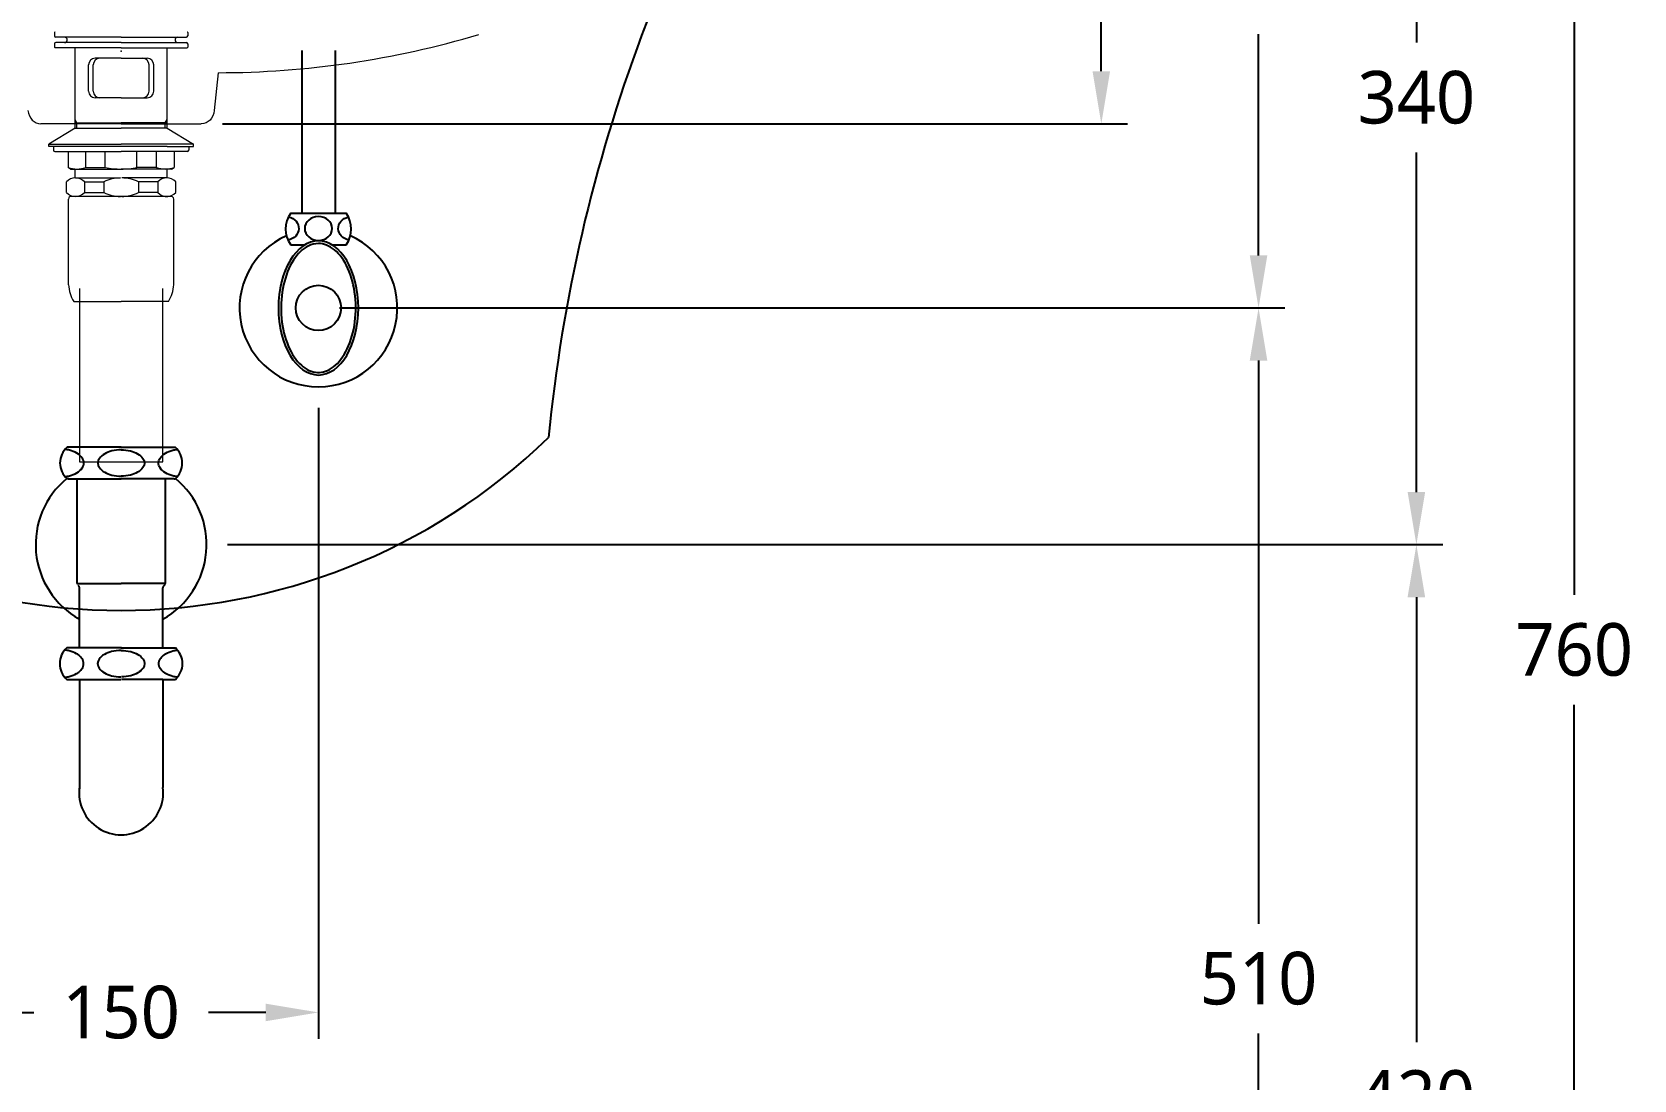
# Model space of a CAD drawing. Header units: millimetres. Extents: x 28 to 9741, y 28 to 4195.
# Drawn here: x 7753 to 8362, y 2551 to 2949 of the extents above; entities that cross this region are included whole.
import ezdxf
from ezdxf.lldxf.tags import DXFTag

# ---------------------------------------------------------------- set-up
doc = ezdxf.new("R2010")
doc.units = ezdxf.units.MM
doc.layers.get('0').update_dxf_attribs({"linetype": 'CONTINUOUS'})
doc.layers.get('Defpoints').update_dxf_attribs({"linetype": 'CONTINUOUS'})
doc.layers.add('3', color=3, linetype='CONTINUOUS', lineweight=15)
for name, color, linetype in [('4', 4, 'CONTINUOUS'), ('6', 6, 'CONTINUOUS'), ('7', 7, 'CONTINUOUS')]:
    doc.layers.add(name, color=color, linetype=linetype)
tags = doc.linetypes.add('HIDDEN', pattern=[0.5, 0.25, -0.25]).pattern_tags.tags
tags[6:7] = [DXFTag(74, 4), DXFTag(75, 0), DXFTag(340, '0'), DXFTag(46, 0.0), DXFTag(50, 0.0), DXFTag(44, 0.0), DXFTag(45, 0.0)]
tags[4:5] = [DXFTag(74, 4), DXFTag(75, 0), DXFTag(340, '0'), DXFTag(46, 0.0), DXFTag(50, 0.0), DXFTag(44, 0.0), DXFTag(45, 0.0)]
doc.dimstyles.get("Standard").update_dxf_attribs({"dimtxt": 0.18, "dimasz": 0.18, "dimexe": 0.18, "dimexo": 0.0625, "dimgap": 0.09, "dimtad": 0, "dimtih": 1, "dimtoh": 1, "dimdec": 4, "dimzin": 0, "dimdsep": 46, "dimtxsty": 'Standard', "dimcen": 0.09, "dimadec": 0, "dimazin": 0, "dimtfac": 1, "dimtdec": 4, "dimtofl": 0, "dimtmove": 0, "dimatfit": 3, "dimfxl": 0, "dimtolj": 1, "dimtzin": 0, "dimarcsym": 0})
doc.dimstyles.new('Standard$0', dxfattribs={"dimtxt": 0.18, "dimasz": 0.18, "dimexe": 0.18, "dimexo": 0.0625, "dimgap": 0.09, "dimtad": 0, "dimtih": 1, "dimtoh": 1, "dimdec": 4, "dimzin": 0, "dimdsep": 46, "dimtxsty": 'Standard', "dimcen": 0.09, "dimadec": 0, "dimazin": 0, "dimtfac": 1, "dimtdec": 4, "dimtofl": 0, "dimtmove": 0, "dimatfit": 3, "dimfxl": 0, "dimtolj": 1, "dimtzin": 0, "dimarcsym": 0})

# ---------------------------------------------------------------- blocks, each defined once
blk = doc.blocks.new('*D36')
at = {"layer": '3', "color": 3, "lineweight": -2}
for p, q in [((7711.42, 2806.52), (7711.42, 2566.63)), ((7861.42, 2806.52), (7861.42, 2566.63)), ((7731.42, 2576.63), (7753.23, 2576.63)), ((7841.42, 2576.63), (7819.61, 2576.63))]:
    blk.add_line(p, q, dxfattribs=at)
at = {"layer": '3', "color": 3}
for points in [[(7731.42, 2579.96), (7731.42, 2573.3), (7711.42, 2576.63)], [(7841.42, 2579.96), (7841.42, 2573.3), (7861.42, 2576.63)]]:
    blk.add_solid(points, dxfattribs=at)
at = {"layer": 'Defpoints', "color": 0}
for p in [(7711.42, 2814.52), (7861.42, 2814.52), (7711.42, 2576.63)]:
    blk.add_point(p, dxfattribs=at)
at = {"layer": '3', "color": 7, "insert": (7786.42, 2576.63), "char_height": 20, "attachment_point": 5}
blk.add_mtext('\\A1;{\\fNanumGothic|b0|i0|c129|p50;150}', dxfattribs=at)
blk = doc.blocks.new('*D37')
at = {"color": 3, "lineweight": -2}
for p, q in [((7826.92, 2754.52), (8288.81, 2754.52)), ((8278.81, 2734.52), (8278.81, 2565.37)), ((8278.81, 2354.52), (8278.81, 2523.68)), ((8094.42, 2334.52), (8288.81, 2334.52))]:
    blk.add_line(p, q, dxfattribs=at)
at = {"color": 3}
for points in [[(8275.47, 2734.52), (8282.14, 2734.52), (8278.81, 2754.52)], [(8275.47, 2354.52), (8282.14, 2354.52), (8278.81, 2334.52)]]:
    blk.add_solid(points, dxfattribs=at)
at = {"layer": 'Defpoints', "color": 0}
for p in [(7818.92, 2754.52), (8086.42, 2334.52), (8278.81, 2334.52)]:
    blk.add_point(p, dxfattribs=at)
at = {"color": 0, "insert": (8278.81, 2544.52), "char_height": 20, "attachment_point": 5}
blk.add_mtext('\\A1;{\\fNanumGothic|b0|i0|c129|p50;420}', dxfattribs=at)
blk = doc.blocks.new('*D38')
at = {"color": 3, "lineweight": -2}
for p, q in [((8306.81, 3094.52), (8348.81, 3094.52)), ((8338.81, 3074.52), (8338.81, 2735.41)), ((8338.81, 2354.52), (8338.81, 2693.64)), ((8306.81, 2334.52), (8348.81, 2334.52))]:
    blk.add_line(p, q, dxfattribs=at)
at = {"color": 3}
for points in [[(8335.47, 3074.52), (8342.14, 3074.52), (8338.81, 3094.52)], [(8335.47, 2354.52), (8342.14, 2354.52), (8338.81, 2334.52)]]:
    blk.add_solid(points, dxfattribs=at)
at = {"layer": 'Defpoints', "color": 0}
for p in [(8298.81, 3094.52), (8298.81, 2334.52), (8338.81, 2334.52)]:
    blk.add_point(p, dxfattribs=at)
at = {"color": 0, "insert": (8338.81, 2714.52), "char_height": 20, "attachment_point": 5}
blk.add_mtext('\\A1;{\\fNanumGothic|b0|i0|c129|p50;760}', dxfattribs=at)
blk = doc.blocks.new('*D39')
at = {"color": 3, "lineweight": -2}
for p, q in [((8040.74, 3094.52), (8169.04, 3094.52)), ((8159.04, 3074.52), (8159.04, 3025.41)), ((8159.04, 2934.52), (8159.04, 2983.64)), ((7824.96, 2914.52), (8169.04, 2914.52))]:
    blk.add_line(p, q, dxfattribs=at)
at = {"color": 3}
for points in [[(8155.71, 3074.52), (8162.37, 3074.52), (8159.04, 3094.52)], [(8155.71, 2934.52), (8162.37, 2934.52), (8159.04, 2914.52)]]:
    blk.add_solid(points, dxfattribs=at)
at = {"layer": 'Defpoints', "color": 0}
for p in [(8032.74, 3094.52), (7816.96, 2914.52), (8159.04, 2914.52)]:
    blk.add_point(p, dxfattribs=at)
at = {"color": 0, "insert": (8159.04, 3004.52), "char_height": 20, "attachment_point": 5}
blk.add_mtext('\\A1;{\\fNanumGothic|b0|i0|c129|p50;180}', dxfattribs=at)
blk = doc.blocks.new('*D40')
at = {"color": 3, "lineweight": -2}
for p, q in [((8177.04, 3094.52), (8228.81, 3094.52)), ((8218.81, 3074.52), (8218.81, 2990.41)), ((8218.81, 2864.52), (8218.81, 2948.64)), ((7869.42, 2844.52), (8228.81, 2844.52))]:
    blk.add_line(p, q, dxfattribs=at)
at = {"color": 3}
for points in [[(8215.47, 3074.52), (8222.14, 3074.52), (8218.81, 3094.52)], [(8215.47, 2864.52), (8222.14, 2864.52), (8218.81, 2844.52)]]:
    blk.add_solid(points, dxfattribs=at)
at = {"layer": 'Defpoints', "color": 0}
for p in [(8169.04, 3094.52), (7861.42, 2844.52), (8218.81, 2844.52)]:
    blk.add_point(p, dxfattribs=at)
at = {"color": 0, "insert": (8218.81, 2969.52), "char_height": 20, "attachment_point": 5}
blk.add_mtext('\\A1;{\\fNanumGothic|b0|i0|c129|p50;250}', dxfattribs=at)
blk = doc.blocks.new('*D41')
at = {"color": 3, "lineweight": -2}
for p, q in [((8236.81, 3094.52), (8288.81, 3094.52)), ((8278.81, 3074.52), (8278.81, 2945.43)), ((8278.81, 2774.52), (8278.81, 2903.62)), ((7826.92, 2754.52), (8288.81, 2754.52))]:
    blk.add_line(p, q, dxfattribs=at)
at = {"color": 3}
for points in [[(8275.47, 3074.52), (8282.14, 3074.52), (8278.81, 3094.52)], [(8275.47, 2774.52), (8282.14, 2774.52), (8278.81, 2754.52)]]:
    blk.add_solid(points, dxfattribs=at)
at = {"layer": 'Defpoints', "color": 0}
for p in [(8228.81, 3094.52), (7818.92, 2754.52), (8278.81, 2754.52)]:
    blk.add_point(p, dxfattribs=at)
at = {"color": 0, "insert": (8278.81, 2924.52), "char_height": 20, "attachment_point": 5}
blk.add_mtext('\\A1;{\\fNanumGothic|b0|i0|c129|p50;340}', dxfattribs=at)
blk = doc.blocks.new('*D49')
at = {"color": 3, "lineweight": -2}
for p, q in [((7869.42, 2844.52), (8228.81, 2844.52)), ((8218.81, 2824.52), (8218.81, 2610.38)), ((8218.81, 2354.52), (8218.81, 2568.67)), ((8125.15, 2334.52), (8228.81, 2334.52))]:
    blk.add_line(p, q, dxfattribs=at)
at = {"color": 3}
for points in [[(8215.47, 2824.52), (8222.14, 2824.52), (8218.81, 2844.52)], [(8215.47, 2354.52), (8222.14, 2354.52), (8218.81, 2334.52)]]:
    blk.add_solid(points, dxfattribs=at)
at = {"layer": 'Defpoints', "color": 0}
for p in [(7861.42, 2844.52), (8117.15, 2334.52), (8218.81, 2334.52)]:
    blk.add_point(p, dxfattribs=at)
at = {"color": 0, "insert": (8218.81, 2589.52), "char_height": 20, "attachment_point": 5}
blk.add_mtext('\\A1;{\\fNanumGothic|b0|i0|c129|p50;510}', dxfattribs=at)

msp = doc.modelspace()

# ---------------------------------------------------------------- linework, layer by layer
at = {"color": 7, "linetype": 'HIDDEN', "lineweight": 0, "ltscale": 20}
for p, q in [((7823.27019, 2933.98307), (7821.84063, 2919.67215)), ((7786.32632, 2914.5239), (7755.94634, 2914.5239)), ((7786.52235, 2914.5239), (7816.90234, 2914.5239))]:
    msp.add_line(p, q, dxfattribs=at)
at = {"color": 0}
msp.add_line((7786.52235, 2914.5239), (7786.42434, 2914.5239), dxfattribs=at)
at = {"color": 2}
for centre, radius, start, end in [((8546.66759, 2737.47388), 600.52481, 144.45469793, 174.48366066), ((7786.42392, 2963.39052), 233.86662, 225.98549194, 314.01450806)]:
    msp.add_arc(centre, radius, start, end, dxfattribs=at)
at = {"color": 7, "linetype": 'HIDDEN', "lineweight": 0, "ltscale": 20}
for centre, major_axis, ratio, start_param, end_param in [((7833.86564, 3211.98577), (307.01533, 48.54279), 0.891590767, 4.538160769, 4.861833187), ((7755.94634, 2920.34934), (0, 5.82544), 0.853497968, 1.687305834, 3.141592654)]:
    msp.add_ellipse(centre, major_axis=major_axis, ratio=ratio, start_param=start_param, end_param=end_param, dxfattribs=at)
at = {"color": 7, "linetype": 'HIDDEN', "lineweight": 0, "ltscale": 20, "extrusion": (0, 0, -1)}
msp.add_ellipse((7816.90234, 2920.34934), major_axis=(0, 5.82544), ratio=0.853497968, start_param=1.687305834, end_param=3.141592654, dxfattribs=at)
at = {"layer": '3'}
for p, q in [((7761.12209, 2949.25278), (7761.12209, 2947.95278)), ((7786.42392, 2947.45278), (7761.62209, 2947.45278)), ((7786.42392, 2947.45278), (7811.22576, 2947.45278)), ((7811.72576, 2949.25278), (7811.72576, 2947.95278)), ((7761.12209, 2944.95278), (7761.12209, 2943.65278)), ((7786.42392, 2943.45278), (7761.32209, 2943.45278)), ((7786.42392, 2945.45278), (7761.62209, 2945.45278)), ((7768.92392, 2912.85837), (7768.92392, 2943.45278)), ((7786.42392, 2945.45278), (7811.22576, 2945.45278)), ((7786.42392, 2943.45278), (7811.52576, 2943.45278)), ((7803.92392, 2912.85837), (7803.92392, 2943.45278)), ((7811.72576, 2944.95278), (7811.72576, 2943.65278)), ((7774.04955, 2926.95278), (7774.04955, 2936.95278)), ((7775.81732, 2926.95278), (7775.81732, 2936.95278)), ((7786.42392, 2939.45278), (7776.54955, 2939.45278)), ((7786.42392, 2939.45278), (7796.29829, 2939.45278)), ((7797.03052, 2926.95278), (7797.03052, 2936.95278)), ((7798.79829, 2926.95278), (7798.79829, 2936.95278)), ((7786.42392, 2924.45278), (7776.54955, 2924.45278)), ((7786.42392, 2924.45278), (7796.29829, 2924.45278)), ((7768.92392, 2912.85837), (7758.92392, 2906.85837)), ((7769.62392, 2914.95278), (7768.92392, 2916.16522)), ((7768.92392, 2914.95278), (7786.42392, 2914.95278)), ((7768.92392, 2912.85837), (7786.42392, 2912.85837)), ((7769.62392, 2912.85837), (7769.62392, 2914.95278)), ((7803.92392, 2914.95278), (7786.42392, 2914.95278)), ((7803.92392, 2912.85837), (7786.42392, 2912.85837)), ((7803.22392, 2914.95278), (7803.92392, 2916.16522)), ((7803.22392, 2912.85837), (7803.22392, 2914.95278)), ((7803.92392, 2912.85837), (7813.92392, 2906.85837)), ((7758.92392, 2906.85837), (7786.42392, 2906.85837)), ((7758.92392, 2905.85837), (7758.92392, 2906.85837)), ((7768.92392, 2905.85837), (7758.92392, 2905.85837)), ((7760.73179, 2905.85837), (7760.73179, 2904.55837)), ((7803.92392, 2905.85837), (7768.92392, 2905.85837)), ((7813.92392, 2906.85837), (7786.42392, 2906.85837)), ((7803.92392, 2905.85837), (7813.92392, 2905.85837)), ((7812.11605, 2905.85837), (7812.11605, 2904.55837)), ((7813.92392, 2905.85837), (7813.92392, 2906.85837)), ((7761.23179, 2904.05837), (7766.23179, 2904.05837)), ((7766.23179, 2904.05837), (7786.42392, 2904.05837)), ((7766.23179, 2904.05837), (7766.23179, 2897.93572)), ((7773.00657, 2897.93572), (7773.00657, 2904.05837)), ((7780.40724, 2897.93572), (7780.40724, 2904.05837)), ((7806.61605, 2904.05837), (7786.42392, 2904.05837)), ((7792.44061, 2897.93572), (7792.44061, 2904.05837)), ((7799.84127, 2897.93572), (7799.84127, 2904.05837)), ((7806.61605, 2904.05837), (7806.61605, 2897.93572)), ((7811.61605, 2904.05837), (7806.61605, 2904.05837)), ((7767.23179, 2897.35837), (7766.23179, 2897.93572)), ((7767.23179, 2897.35837), (7768.63179, 2897.35837)), ((7768.63179, 2897.35837), (7786.42392, 2897.35837)), ((7768.92392, 2893.94713), (7768.92392, 2897.35837)), ((7769.06762, 2893.95278), (7786.18023, 2893.95278)), ((7773.00657, 2897.93572), (7780.40724, 2897.93572)), ((7804.21605, 2897.35837), (7786.42392, 2897.35837)), ((7803.78023, 2893.95278), (7786.66762, 2893.95278)), ((7799.84127, 2897.93572), (7792.44061, 2897.93572)), ((7803.92392, 2893.94713), (7803.92392, 2897.35837)), ((7805.61605, 2897.35837), (7804.21605, 2897.35837)), ((7805.61605, 2897.35837), (7806.61605, 2897.93572)), ((7765.68023, 2888.39616), (7765.68023, 2892.50941)), ((7786.42392, 2886.95278), (7767.42392, 2886.95278)), ((7772.45501, 2892.50941), (7779.85567, 2892.50941)), ((7772.45501, 2892.50941), (7772.45501, 2888.39616)), ((7772.45501, 2888.39616), (7779.85567, 2888.39616)), ((7779.85567, 2892.50941), (7779.85567, 2888.39616)), ((7803.78023, 2886.95278), (7786.42392, 2886.95278)), ((7792.99217, 2892.50941), (7792.99217, 2888.39616)), ((7800.39283, 2892.50941), (7792.99217, 2892.50941)), ((7800.39283, 2888.39616), (7792.99217, 2888.39616)), ((7800.39283, 2892.50941), (7800.39283, 2888.39616)), ((7803.22392, 2886.95278), (7803.78023, 2886.95278)), ((7803.78023, 2886.95278), (7804.18023, 2886.95278)), ((7805.42392, 2886.95278), (7803.92392, 2886.95278)), ((7807.16762, 2888.39616), (7807.16762, 2892.50941)), ((7766.42392, 2853.35044), (7766.42392, 2885.95278)), ((7806.42392, 2853.35044), (7806.42392, 2885.95278)), ((7806.42392, 2880.58854), (7806.42392, 2885.95278)), ((7770.54892, 2851.95278), (7770.54892, 2785.95278)), ((7802.29892, 2785.95278), (7802.29892, 2851.95278)), ((7768.42392, 2846.95278), (7786.42392, 2846.95278)), ((7804.42392, 2846.95278), (7786.42392, 2846.95278)), ((7770.54892, 2785.95278), (7802.29892, 2785.95278))]:
    msp.add_line(p, q, dxfattribs=at)
for centre, radius, start, end in [((7761.32209, 2949.25278), 0.2, 90, 180), ((7761.62209, 2947.95278), 0.5, 180, 270), ((7764.92392, 2946.45278), 1, 270, 90), ((7807.92392, 2946.45278), 1, 90, 270), ((7811.22576, 2947.95278), 0.5, 270, 0), ((7811.52576, 2949.25278), 0.2, 0, 90), ((7761.62209, 2944.95278), 0.5, 90, 180), ((7761.32209, 2943.65278), 0.2, 180, 270), ((7811.22576, 2944.95278), 0.5, 0, 90), ((7811.52576, 2943.65278), 0.2, 270, 0), ((7776.54955, 2936.95278), 2.5, 90, 180), ((7778.31732, 2936.95278), 2.5, 90, 180), ((7794.53052, 2936.95278), 2.5, 0, 90), ((7796.29829, 2936.95278), 2.5, 0, 90), ((7776.54955, 2926.95278), 2.5, 180, 270), ((7778.31732, 2926.95278), 2.5, 180, 270), ((7794.53052, 2926.95278), 2.5, 270, 0), ((7796.29829, 2926.95278), 2.5, 270, 0), ((7761.23179, 2904.55837), 0.5, 180, 270), ((7811.61605, 2904.55837), 0.5, 270, 0), ((7769.06762, 2889.24498), 4.70435, 43.94093732, 136.05906268), ((7769.61918, 2907.53758), 10.18185, 250.56792502, 289.43207498), ((7785.95803, 2880.3483), 13.60629, 89.06429532, 116.64718661), ((7786.23178, 2926.81071), 29.45658, 258.59556617, 270.3737354), ((7786.61606, 2926.81071), 29.45658, 269.6262646, 281.40443383), ((7786.88981, 2880.3483), 13.60629, 63.35281339, 90.93570468), ((7803.22866, 2907.53758), 10.18185, 250.56792502, 289.43207498), ((7803.78023, 2889.24498), 4.70435, 43.94093732, 136.05906268), ((7769.06762, 2891.66058), 4.70435, 223.94093732, 316.05906268), ((7767.42392, 2885.95278), 1, 90, 180), ((7785.95803, 2900.55726), 13.60629, 243.35281339, 270.93570468), ((7786.88981, 2900.55726), 13.60629, 269.06429532, 296.64718661), ((7803.78023, 2891.66058), 4.70435, 223.94093732, 316.05906268), ((7805.42392, 2885.95278), 1, 0, 90), ((7779.41233, 2853.89936), 13, 182.42004342, 212.30000816), ((7793.43552, 2853.89936), 13, 327.69999184, 357.57995658)]:
    msp.add_arc(centre, radius, start, end, dxfattribs=at)
at = {"layer": '4'}
for p, q in [((7770.17392, 2791.56262), (7765.88242, 2791.56262)), ((7786.42392, 2791.56262), (7770.17392, 2791.56262)), ((7786.42392, 2791.56262), (7802.67392, 2791.56262)), ((7802.67392, 2791.56262), (7806.96542, 2791.56262)), ((7766.27392, 2779.56262), (7765.88242, 2779.56262)), ((7766.27392, 2779.56262), (7786.42392, 2779.56262)), ((7769.62392, 2779.56262), (7769.62392, 2739.7825)), ((7806.57392, 2779.56262), (7786.42392, 2779.56262)), ((7803.22392, 2779.56262), (7803.22392, 2739.7825)), ((7806.57392, 2779.56262), (7806.96542, 2779.56262)), ((7769.62392, 2739.7825), (7786.42392, 2739.7825)), ((7770.54892, 2715.26262), (7770.54892, 2738.13762)), ((7803.22392, 2739.7825), (7786.42392, 2739.7825)), ((7802.29892, 2715.26262), (7802.29892, 2738.13762)), ((7770.54892, 2715.26262), (7765.80447, 2715.26262)), ((7786.34597, 2715.26262), (7770.54892, 2715.26262)), ((7786.34597, 2715.26262), (7786.42392, 2715.26262)), ((7786.50187, 2715.26262), (7786.42392, 2715.26262)), ((7786.50187, 2715.26262), (7802.29892, 2715.26262)), ((7802.29892, 2715.26262), (7807.04337, 2715.26262)), ((7765.80447, 2703.26262), (7770.54892, 2703.26262)), ((7770.54892, 2703.26262), (7786.34597, 2703.26262)), ((7770.54892, 2703.26262), (7770.54892, 2662.18371)), ((7802.29892, 2703.26262), (7786.50187, 2703.26262)), ((7802.29892, 2703.26262), (7802.29892, 2662.18371)), ((7802.29892, 2703.26262), (7807.04337, 2703.26262))]:
    msp.add_line(p, q, dxfattribs=at)
for points in [[(7772.22909, 2785.56262, 0.15521739), (7771.6386, 2787.41895, 0.106747244), (7769.57689, 2789.30962, 0.07304301), (7766.80703, 2790.42764, 0.028511088), (7765.07828, 2790.74365, 0.05952259)], [(7786.42392, 2790.56262, 0.057537424), (7782.86638, 2790.15188, 0.071219107), (7780.16643, 2789.09815, 0.106373365), (7778.14362, 2787.30156, 0.159482965)], [(7786.42392, 2790.56262, -0.057537424), (7789.98146, 2790.15188, -0.071219107), (7792.68142, 2789.09815, -0.106373365), (7794.70422, 2787.30156, -0.159482965)], [(7800.61875, 2785.56262, -0.15521739), (7801.20924, 2787.41895, -0.106747244), (7803.27095, 2789.30962, -0.07304301), (7806.04081, 2790.42764, -0.028511088), (7807.76957, 2790.74365, -0.05952259)], [(7765.07828, 2780.38159, 0.028511088), (7766.80703, 2780.6976, 0.07304301), (7769.57689, 2781.81562, 0.106747244), (7771.6386, 2783.7063, 0.15521739), (7772.22909, 2785.56262, 0.15521739)], [(7778.14362, 2787.30156, 0.327290453), (7778.14362, 2783.82368, 0.106373385), (7780.16643, 2782.02709, 0.071219107), (7782.86638, 2780.97336, 0.057537424), (7786.42392, 2780.56262, 0.057537424)], [(7794.70422, 2787.30156, -0.327290453), (7794.70422, 2783.82368, -0.106373385), (7792.68142, 2782.02709, -0.071219107), (7789.98146, 2780.97336, -0.057537424), (7786.42392, 2780.56262, -0.057537424)], [(7807.76957, 2780.38159, -0.028511088), (7806.04081, 2780.6976, -0.07304301), (7803.27095, 2781.81562, -0.106747244), (7801.20924, 2783.7063, -0.15521739), (7800.61875, 2785.56262, -0.15521739)], [(7770.54892, 2712.24809, 0.049056062), (7769.49895, 2713.00962, 0.07304301), (7766.72908, 2714.12764, 0.028511088), (7765.00033, 2714.44365)], [(7772.15114, 2709.26262, 0.15521739), (7771.56065, 2711.11895, 0.054411203), (7770.6075, 2712.1955, 0.054411203)], [(7778.06567, 2711.00156, 0.327290453), (7778.06567, 2707.52368, 0.106373385), (7780.08848, 2705.72709, 0.071219107), (7782.78843, 2704.67336, 0.057537424), (7786.34597, 2704.26262, 0.057537424)], [(7786.42392, 2714.26243, 0.058789896), (7782.78843, 2713.85188, 0.071219107), (7780.08848, 2712.79815, 0.106373365), (7778.06567, 2711.00156, 0.159482965)], [(7786.42392, 2714.26243, -0.058789896), (7790.05941, 2713.85188, -0.071219107), (7792.75937, 2712.79815, -0.106373365), (7794.78217, 2711.00156, -0.159482965)], [(7794.78217, 2711.00156, -0.327290453), (7794.78217, 2707.52368, -0.106373385), (7792.75937, 2705.72709, -0.071219107), (7790.05941, 2704.67336, -0.057537424), (7786.50187, 2704.26262, -0.057537424)], [(7800.6967, 2709.26262, -0.15521739), (7801.28719, 2711.11895, -0.054949864), (7802.25088, 2712.20506, -0.054949864)], [(7802.29892, 2712.24809, -0.049056062), (7803.3489, 2713.00962, -0.07304301), (7806.11876, 2714.12764, -0.028511088), (7807.84752, 2714.44365)], [(7765.00033, 2704.08159, 0.028511088), (7766.72908, 2704.3976, 0.07304301), (7769.49895, 2705.51562, 0.049056062), (7770.54892, 2706.27716, 0.049056062)], [(7770.60927, 2706.33134, 0.054320903), (7771.56065, 2707.4063, 0.15521739), (7772.15114, 2709.26262)], [(7802.24284, 2706.32747, -0.054539036), (7801.28719, 2707.4063, -0.15521739), (7800.6967, 2709.26262)], [(7807.84752, 2704.08159, -0.028511088), (7806.11876, 2704.3976, -0.07304301), (7803.3489, 2705.51562, -0.049056062), (7802.29892, 2706.27716, -0.049056062)]]:
    msp.add_lwpolyline(points, format="xyb", dxfattribs=at)
for centre, radius, start, end in [((7771.17392, 2785.56262), 8, 131.40962211, 228.59037789), ((7801.67392, 2785.56262), 8, 311.40962211, 48.59037789), ((7786.42392, 2754.56262), 32.5, 129.44707923, 240.76048697), ((7786.42392, 2754.56262), 32.5, 299.23951303, 50.55292077), ((7769.62392, 2738.13762), 0.925, 0, 58.70258778), ((7803.22392, 2738.13762), 0.925, 121.29741222, 180), ((7802.22392, 2739.7825), 1, 301.29741222, 0), ((7771.09597, 2709.26262), 8, 131.40962211, 228.59037789), ((7801.75187, 2709.26262), 8, 311.40962211, 48.59037789), ((7786.42392, 2660.18762), 16, 172.8333566, 7.1666434), ((7786.42392, 2660.18762), 16, 172.8333566, 180)]:
    msp.add_arc(centre, radius, start, end, dxfattribs=at)
at = {"layer": '6'}
for p, q in [((7855.07392, 2942.40873), (7855.07392, 2880.52385)), ((7867.77392, 2942.4277), (7867.77392, 2880.52385)), ((7850.92392, 2880.52385), (7855.07392, 2880.52385)), ((7855.07392, 2880.52385), (7871.92392, 2880.52385)), ((7850.92392, 2868.52385), (7856.28373, 2868.52385)), ((7866.56412, 2868.52385), (7871.92392, 2868.52385))]:
    msp.add_line(p, q, dxfattribs=at)
msp.add_circle((7861.42392, 2844.52385), 8.61509, dxfattribs=at)
for centre, radius, start, end in [((7858.92392, 2874.52385), 10, 143.13010235, 216.86989765), ((7863.92392, 2874.52385), 10, 323.13010235, 36.86989765), ((7861.42392, 2844.52385), 30, 113.91725115, 66.08274885)]:
    msp.add_arc(centre, radius, start, end, dxfattribs=at)
at = {"layer": '6', "extrusion": (0, 0, -1)}
for centre, major_axis, start_param, end_param in [((7848.74125, 2874.75143), (-5.22946, 0), 1.82411945, 4.498970222), ((7874.19719, 2874.75143), (5.22946, 0), 1.800504354, 4.443057795)]:
    msp.add_ellipse(centre, major_axis=major_axis, ratio=0.866391406, start_param=start_param, end_param=end_param, dxfattribs=at)
for centre, major_axis, ratio in [((7861.42392, 2874.75143), (-5.22946, 0), 0.866391406), ((7861.42392, 2844.52385), (0, 25.5), 0.596528766)]:
    msp.add_ellipse(centre, major_axis=major_axis, ratio=ratio, dxfattribs=at)
at = {"layer": '6'}
msp.add_open_spline([(7861.42392, 2869.02385), (7863.50431, 2869.02385), (7865.60406, 2868.21474), (7869.50029, 2864.96969), (7871.27251, 2862.52956), (7873.99836, 2856.50085), (7874.95003, 2852.92144), (7875.80043, 2845.4063), (7875.69911, 2841.47657), (7874.46721, 2834.11915), (7873.33672, 2830.69762), (7870.3243, 2825.1084), (7868.44642, 2822.95117), (7864.44128, 2820.30884), (7862.33576, 2819.80725), (7858.18026, 2820.40905), (7856.09851, 2821.53191), (7852.3473, 2825.3639), (7850.69857, 2828.06801), (7848.28419, 2834.48938), (7847.51941, 2838.19863), (7847.05774, 2845.81306), (7847.36088, 2849.71233), (7848.96372, 2856.85475), (7850.26328, 2860.09146), (7853.53417, 2865.19824), (7855.4979, 2867.057), (7858.81561, 2868.70917), (7860.12113, 2869.02385), (7861.42392, 2869.02385)], degree=3, knots=[0, 0, 0, 0, 0.461109739, 0.461109739, 0.922219478, 0.922219478, 1.383329216, 1.383329216, 1.844438955, 1.844438955, 2.305548694, 2.305548694, 2.766658433, 2.766658433, 3.227768172, 3.227768172, 3.688877911, 3.688877911, 4.149987649, 4.149987649, 4.611097388, 4.611097388, 5.072207127, 5.072207127, 5.533316866, 5.533316866, 5.994426605, 5.994426605, 6.283185307, 6.283185307, 6.283185307, 6.283185307], dxfattribs=at)
at = {"layer": '7', "extrusion": (0, 1, 0)}
for p, q in [((7786.42392, 2942.19839, -14.18423), (7786.42392, 2942.19839, 445.81577)), ((7786.42392, 2942.19839, 445.81577), (7786.42392, 2942.19839, -14.18423)), ((7786.42392, 2942.19839, -14.18423), (7786.42392, 2942.19839, 445.81577)), ((7786.42392, 2942.19839, 445.81577), (7786.42392, 2942.19839, -14.18423)), ((7786.42392, 2942.19837, -14.18423), (7786.42392, 2942.19839, -14.18423)), ((7786.42392, 2942.19839, -14.18423), (7786.42392, 2942.19837, -14.18423)), ((7786.42392, 2942.19837, -14.18423), (7786.42392, 2942.19839, -14.18423)), ((7786.42392, 2942.19839, -14.18423), (7786.42392, 2942.19837, -14.18423)), ((7786.42392, 2942.19839, 445.81577), (7786.42392, 2942.19831, 445.81577)), ((7786.42392, 2942.19831, 445.81577), (7786.42392, 2942.19839, 445.81577)), ((7786.42392, 2942.19839, 445.81577), (7786.42392, 2942.19831, 445.81577)), ((7786.42392, 2942.19831, 445.81577), (7786.42392, 2942.19839, 445.81577)), ((7786.42392, 2942.19837, 20), (7786.42392, 2942.19837, 0)), ((7786.42392, 2942.19837, 20), (7786.42392, 2942.19837, 0)), ((7786.42392, 2942.19837, 20), (7786.42392, 2942.19837, 0)), ((7786.42392, 2942.19837, 20), (7786.42392, 2942.19837, 0)), ((7786.42392, 2942.19837, 0), (7786.42392, 2942.19837, -14.18423)), ((7786.42392, 2942.19837, 0), (7786.42392, 2942.19837, -14.18423)), ((7786.42392, 2942.19837, 0), (7786.42392, 2942.19837, -14.18423)), ((7786.42392, 2942.19837, 0), (7786.42392, 2942.19837, -14.18423)), ((7786.42392, 2942.19831, 410.50779), (7786.42392, 2942.19831, 445.81577)), ((7786.42392, 2942.19831, 410.50779), (7786.42392, 2942.19831, 445.81577))]:
    msp.add_line(p, q, dxfattribs=at)
at = {"layer": '7'}
for points, degree in [([(7786.42392, 2942.19839, 0.00174), (7786.42392, 2942.19839)], 1), ([(7786.42392, 2942.19839, 0.00174), (7786.42392, 2942.19839)], 1), ([(7786.42392, 2942.19839, 0.00174), (7786.42392, 2942.19839)], 1), ([(7786.42392, 2942.19839, 0.00174), (7786.42392, 2942.19839)], 1), ([(7786.42392, 2942.19837, -14.18423), (7786.42392, 2942.19837, -9.45618), (7786.42392, 2942.19837, -4.7281), (7786.42392, 2942.19837, 0)], 3), ([(7786.42392, 2942.19837, -14.18423), (7786.42392, 2942.19837, -9.45618), (7786.42392, 2942.19837, -4.7281), (7786.42392, 2942.19837, 0)], 3), ([(7786.42392, 2942.19837, -14.18423), (7786.42392, 2942.19837, -9.45618), (7786.42392, 2942.19837, -4.7281), (7786.42392, 2942.19837, 0)], 3), ([(7786.42392, 2942.19837, -14.18423), (7786.42392, 2942.19837, -9.45618), (7786.42392, 2942.19837, -4.7281), (7786.42392, 2942.19837, 0)], 3)]:
    msp.add_open_spline(points, degree=degree, dxfattribs=at)
for points, knots in [([(7786.42392, 2942.19837, 381.33422), (7786.42392, 2942.19837, 320.01361), (7786.42392, 2942.19837, 258.68925), (7786.42392, 2942.19837, 138.24222), (7786.42392, 2942.19837, 79.11951), (7786.42392, 2942.19837, 20)], [0, 0, 0, 0, 0.509143811, 0.509143811, 1, 1, 1, 1]), ([(7786.42392, 2942.19837, 381.33422), (7786.42392, 2942.19837, 320.01361), (7786.42392, 2942.19837, 258.68925), (7786.42392, 2942.19837, 138.24222), (7786.42392, 2942.19837, 79.11951), (7786.42392, 2942.19837, 20)], [0, 0, 0, 0, 0.509143811, 0.509143811, 1, 1, 1, 1]), ([(7786.42392, 2942.19837, 381.33422), (7786.42392, 2942.19837, 320.01361), (7786.42392, 2942.19837, 258.68925), (7786.42392, 2942.19837, 138.24222), (7786.42392, 2942.19837, 79.11951), (7786.42392, 2942.19837, 20)], [0, 0, 0, 0, 0.509143811, 0.509143811, 1, 1, 1, 1]), ([(7786.42392, 2942.19837, 381.33422), (7786.42392, 2942.19837, 320.01361), (7786.42392, 2942.19837, 258.68925), (7786.42392, 2942.19837, 138.24222), (7786.42392, 2942.19837, 79.11951), (7786.42392, 2942.19837, 20)], [0, 0, 0, 0, 0.509143811, 0.509143811, 1, 1, 1, 1]), ([(7786.42392, 2942.19837, 381.33422), (7786.42392, 2942.19837, 385.33847), (7786.42392, 2942.19837, 389.32655), (7786.42392, 2942.19837, 396.64109), (7786.42392, 2942.19837, 400.03232), (7786.42392, 2942.19837, 405.621), (7786.42392, 2942.19837, 407.86239), (7786.42392, 2942.19836, 410.85369), (7786.42392, 2942.19836, 411.60554), (7786.42392, 2942.19836, 411.56248)], [0, 0, 0, 0, 0.25, 0.25, 0.5, 0.5, 0.75, 0.75, 1, 1, 1, 1]), ([(7786.42392, 2942.19837, 381.33422), (7786.42392, 2942.19837, 385.33847), (7786.42392, 2942.19837, 389.32655), (7786.42392, 2942.19837, 396.64109), (7786.42392, 2942.19837, 400.03232), (7786.42392, 2942.19837, 405.621), (7786.42392, 2942.19837, 407.86239), (7786.42392, 2942.19836, 410.85369), (7786.42392, 2942.19836, 411.60554), (7786.42392, 2942.19836, 411.56248)], [0, 0, 0, 0, 0.25, 0.25, 0.5, 0.5, 0.75, 0.75, 1, 1, 1, 1]), ([(7786.42392, 2942.19837, 381.33422), (7786.42392, 2942.19837, 385.33847), (7786.42392, 2942.19837, 389.32655), (7786.42392, 2942.19837, 396.64109), (7786.42392, 2942.19837, 400.03232), (7786.42392, 2942.19837, 405.621), (7786.42392, 2942.19837, 407.86239), (7786.42392, 2942.19836, 410.85369), (7786.42392, 2942.19836, 411.60554), (7786.42392, 2942.19836, 411.56248)], [0, 0, 0, 0, 0.25, 0.25, 0.5, 0.5, 0.75, 0.75, 1, 1, 1, 1]), ([(7786.42392, 2942.19837, 381.33422), (7786.42392, 2942.19837, 385.33847), (7786.42392, 2942.19837, 389.32655), (7786.42392, 2942.19837, 396.64109), (7786.42392, 2942.19837, 400.03232), (7786.42392, 2942.19837, 405.621), (7786.42392, 2942.19837, 407.86239), (7786.42392, 2942.19836, 410.85369), (7786.42392, 2942.19836, 411.60554), (7786.42392, 2942.19836, 411.56248)], [0, 0, 0, 0, 0.25, 0.25, 0.5, 0.5, 0.75, 0.75, 1, 1, 1, 1]), ([(7786.42392, 2942.19831, 410.50779), (7786.42392, 2942.19832, 410.50773), (7786.42392, 2942.19833, 410.6027), (7786.42392, 2942.19835, 410.9845), (7786.42392, 2942.19835, 411.24941), (7786.42392, 2942.19836, 411.56248)], [0, 0, 0, 0, 0.535586593, 0.535586593, 1, 1, 1, 1]), ([(7786.42392, 2942.19831, 410.50779), (7786.42392, 2942.19832, 410.50773), (7786.42392, 2942.19833, 410.6027), (7786.42392, 2942.19835, 410.9845), (7786.42392, 2942.19835, 411.24941), (7786.42392, 2942.19836, 411.56248)], [0, 0, 0, 0, 0.535586593, 0.535586593, 1, 1, 1, 1]), ([(7786.42392, 2942.19831, 410.50779), (7786.42392, 2942.19832, 410.50773), (7786.42392, 2942.19833, 410.6027), (7786.42392, 2942.19835, 410.9845), (7786.42392, 2942.19835, 411.24941), (7786.42392, 2942.19836, 411.56248)], [0, 0, 0, 0, 0.535586593, 0.535586593, 1, 1, 1, 1]), ([(7786.42392, 2942.19831, 410.50779), (7786.42392, 2942.19832, 410.50773), (7786.42392, 2942.19833, 410.6027), (7786.42392, 2942.19835, 410.9845), (7786.42392, 2942.19835, 411.24941), (7786.42392, 2942.19836, 411.56248)], [0, 0, 0, 0, 0.535586593, 0.535586593, 1, 1, 1, 1])]:
    msp.add_open_spline(points, degree=3, knots=knots, dxfattribs=at)

# ---------------------------------------------------------------- dimensions: what is measured, and where the dimension line sits
for base, p1, p2, dimstyle, override, picture, middle in [((8159.040851, 2914.523897), (8032.739285, 3094.52385), (7816.964837, 2914.523897), 'Standard', {"dimtxt": 20, "dimasz": 20, "dimexe": 10, "dimexo": 8, "dimgap": 10, "dimdec": 4, "dimlfac": 1, "dimzin": 8, "dimclrd": 3, "dimclre": 3, "dimtdec": 4}, '*D39', (8159.040851, 3004.523874)), ((8278.80708, 2754.52385), (8228.80708, 3094.52385), (7818.92392, 2754.52385), 'Standard', {"dimtxt": 20, "dimasz": 20, "dimexe": 10, "dimexo": 8, "dimgap": 10, "dimdec": 4, "dimlfac": 1, "dimzin": 8, "dimclrd": 3, "dimclre": 3, "dimtdec": 4}, '*D41', (8278.80708, 2924.52385)), ((8218.80708, 2844.52385), (8169.04085, 3094.52385), (7861.42392, 2844.52385), 'Standard', {"dimtxt": 20, "dimasz": 20, "dimexe": 10, "dimexo": 8, "dimgap": 10, "dimdec": 4, "dimlfac": 1, "dimzin": 8, "dimclrd": 3, "dimclre": 3, "dimtdec": 4}, '*D40', (8218.80708, 2969.52385)), ((8338.80708, 2334.52385), (8298.80708, 3094.52385), (8298.80708, 2334.52385), 'Standard', {"dimtxt": 20, "dimasz": 20, "dimexe": 10, "dimexo": 8, "dimgap": 10, "dimdec": 4, "dimlfac": 1, "dimzin": 8, "dimclrd": 3, "dimclre": 3, "dimtdec": 4}, '*D38', (8338.80708, 2714.52385)), ((8218.80708, 2334.52385), (7861.42392, 2844.52385), (8117.14533, 2334.52385), 'Standard$0', {"dimtxt": 20, "dimasz": 20, "dimexe": 10, "dimexo": 8, "dimgap": 10, "dimzin": 8, "dimclrd": 3, "dimclre": 3}, '*D49', (8218.80708, 2589.52385)), ((8278.80708, 2334.52385), (7818.92392, 2754.52385), (8086.42392, 2334.52385), 'Standard', {"dimtxt": 20, "dimasz": 20, "dimexe": 10, "dimexo": 8, "dimgap": 10, "dimdec": 4, "dimlfac": 1, "dimzin": 8, "dimclrd": 3, "dimclre": 3, "dimtdec": 4}, '*D37', (8278.80708, 2544.52385))]:
    dim = msp.add_linear_dim(base=base, p1=p1, p2=p2, angle=90, text='{\\fNanumGothic|b0|i0|c129|p50;<>}', dimstyle=dimstyle, override=override)
    dim.commit()
    dim.dimension.update_dxf_attribs({"geometry": picture, "text_midpoint": middle})
at = {"layer": '3'}
dim = msp.add_linear_dim(base=(7711.42392, 2576.62896), p1=(7861.42392, 2814.52385), p2=(7711.42392, 2814.52385), text='{\\fNanumGothic|b0|i0|c129|p50;<>}', dimstyle='Standard', override={"dimtxt": 20, "dimasz": 20, "dimexe": 10, "dimexo": 8, "dimgap": 10, "dimdec": 4, "dimlfac": 1, "dimzin": 8, "dimclrd": 3, "dimclre": 3, "dimclrt": 7, "dimtdec": 4}, dxfattribs=at)
dim.commit()
dim.dimension.update_dxf_attribs({"geometry": '*D36', "text_midpoint": (7786.42392, 2576.62896)})

doc.saveas('drawing.dxf')
